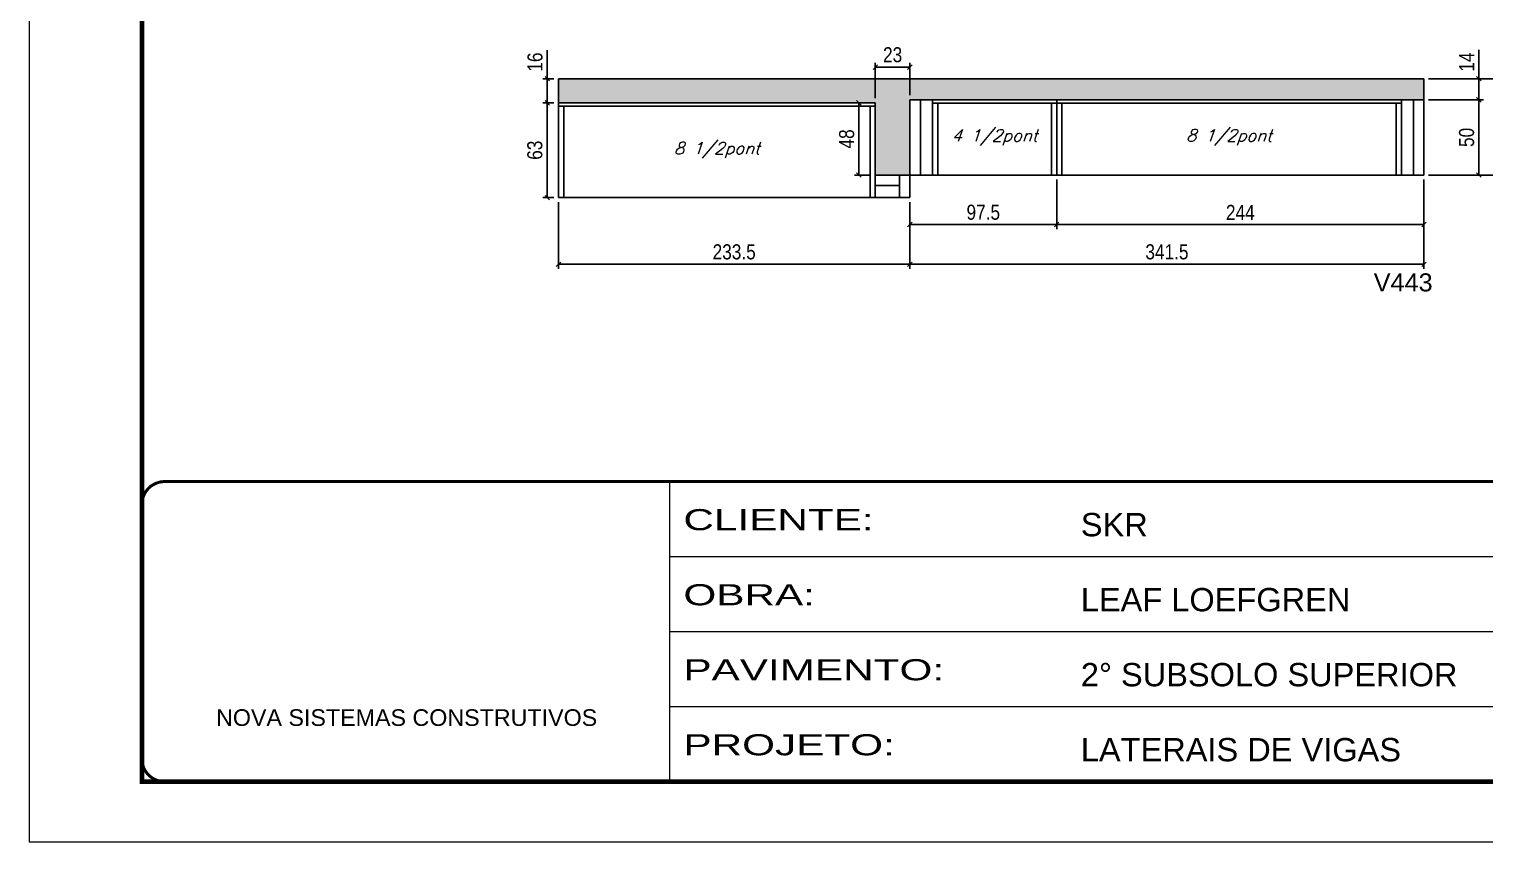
# Model space of a CAD drawing. Extents: x 3309 to 9590, y -2522 to 15424.
# Drawn here: x 3309 to 4277, y 8964 to 9503 of the extents above; entities that cross this region are included whole.
import ezdxf

# ---------------------------------------------------------------- set-up
doc = ezdxf.new("R2010")
doc.units = 0
doc.linetypes.add('CONTINUO', pattern=[0])
doc.linetypes.add('DASHED', pattern=[0.75, 0.5, -0.25])
for name, color, linetype in [('5', 5, 'Continuous'), ('COTA', 241, 'Continuous'), ('Painéis', 200, 'Continuous'), ('SARR_2.2x7', 40, 'Continuous'), ('SARR_3.5x7', 81, 'Continuous'), ('texto', 7, 'Continuous')]:
    doc.layers.add(name, color=color, linetype=linetype)
doc.layers.add('Folhas', color=255, linetype='Continuous', lineweight=9)
doc.layers.add('SARRAFO DE PRESSAO', color=251, linetype='DASHED', lineweight=9)
doc.styles.add('ARIAL', font='arial.ttf')
doc.styles.add('COTA TECNICA', font='techl___.ttf', dxfattribs={"height": 10})
doc.styles.add('Romans', font='romans.shx')
doc.styles.get("Standard").update_dxf_attribs({"font": 'arial.ttf'})
doc.styles.add('Tecnologia', font='')
doc.styles.get('Tecnologia').set_extended_font_data('Forgotten Futurist')
doc.dimstyles.new('PAINEL', dxfattribs={"dimtxt": 10, "dimasz": 3, "dimexe": 3, "dimexo": 3, "dimgap": 3, "dimtad": 1, "dimdec": 1, "dimzin": 12, "dimdsep": 46, "dimtxsty": 'COTA TECNICA', "dimblk1": 'OBLIQUE', "dimblk2": 'OBLIQUE', "dimsah": 1, "dimcen": 0.9, "dimclrd": 4, "dimclre": 4, "dimclrt": 240, "dimadec": 1, "dimazin": 3, "dimtfac": 1, "dimtdec": 1, "dimtmove": 0, "dimatfit": 3, "dimfxl": 1, "dimtolj": 1, "dimtzin": 12, "dimarcsym": 0})

# ---------------------------------------------------------------- blocks, each defined once
blk = doc.blocks.new('9999999999')
at = {"color": 30, "linetype": 'CONTINUO'}
for p, q in [((98564.56, 34230.21), (98564.56, 34429.45)), ((98564.56, 34379.64), (99583.98, 34379.64)), ((98564.56, 34329.83), (99487.98, 34329.83)), ((98564.56, 34280.02), (99487.98, 34280.02))]:
    blk.add_line(p, q, dxfattribs=at)
at = {"color": 30, "linetype": 'CONTINUO', "const_width": 2}
blk.add_lwpolyline([(99583.98, 34230.21), (99583.98, 34414.45, 0.414214), (99568.98, 34429.45), (98228.98, 34429.45, 0.414214), (98213.98, 34414.45), (98213.98, 34245.21, 0.414214), (98228.98, 34230.21), (99583.98, 34230.21)], format="xyb", dxfattribs=at)
at = {"layer": 'Folhas'}
blk.add_lwpolyline([(98138.98, 34190.21), (99623.98, 34190.21), (99623.98, 35240.21), (98138.98, 35240.21)], close=True, dxfattribs=at)
at = {"layer": 'Folhas', "color": 30, "const_width": 3}
blk.add_lwpolyline([(98213.98, 34230.21), (99583.98, 34230.21), (99583.98, 35200.21), (98213.98, 35200.21)], close=True, dxfattribs=at)
at = {"color": 7, "linetype": 'Continuous', "ltscale": 5, "style": 'ARIAL'}
for s, height, p in [('SKR', 15.483, (98837.68, 34393.13)), ('LEAF LOEFGREN', 15.4829, (98837.68, 34343.32)), ('2° SUBSOLO SUPERIOR', 15.4829, (98837.68, 34293.51)), ('NOVA SISTEMAS CONSTRUTIVOS', 11.0592, (98263.19, 34267.21)), ('LATERAIS DE VIGAS', 15.4829, (98837.68, 34243.7))]:
    blk.add_text(s, height=height, dxfattribs=at).set_placement(p)
at = {"layer": 'Folhas', "color": 7, "style": 'Tecnologia', "width": 1.5}
for s, p in [('CLIENTE:', (98573.65, 34397.17)), ('OBRA:', (98573.65, 34347.31)), ('PAVIMENTO:', (98573.65, 34297.5)), ('PROJETO:', (98573.65, 34247.69))]:
    blk.add_text(s, height=14, dxfattribs=at).set_placement(p)
blk = doc.blocks.new('_Oblique')
at = {"color": 0, "linetype": 'ByBlock', "lineweight": -2}
blk.add_line((-0.5, -0.5), (0.5, 0.5), dxfattribs=at)
blk = doc.blocks.new('*D1189')
at = {"layer": 'COTA', "color": 4, "linetype": 'ByBlock', "lineweight": -2, "transparency": 16777216}
for p, q in [((3661.03, 9388.35), (3661.03, 9344.08)), ((3894.53, 9388.35), (3894.53, 9344.08)), ((3661.03, 9347.08), (3894.53, 9347.08))]:
    blk.add_line(p, q, dxfattribs=at)
at = {"layer": 'Defpoints', "color": 0, "linetype": 'ByBlock', "transparency": 16777216}
for p in [(3661.03, 9391.35), (3894.53, 9391.35), (3894.53, 9347.08)]:
    blk.add_point(p, dxfattribs=at)
at = {"layer": 'COTA', "color": 4, "linetype": 'ByBlock', "lineweight": -2, "transparency": 16777216, "xscale": 3, "yscale": 3, "zscale": 3, "rotation": 180}
blk.add_blockref('_Oblique', (3661.03, 9347.08), dxfattribs=at)
at = {"layer": 'COTA', "color": 4, "linetype": 'ByBlock', "lineweight": -2, "transparency": 16777216, "xscale": 3, "yscale": 3, "zscale": 3}
blk.add_blockref('_Oblique', (3894.53, 9347.08), dxfattribs=at)
at = {"layer": 'COTA', "color": 240, "linetype": 'ByBlock', "transparency": 16777216, "insert": (3777.78, 9355.3), "char_height": 10, "attachment_point": 5, "style": 'COTA TECNICA'}
blk.add_mtext('\\A1;233.5', dxfattribs=at)
blk = doc.blocks.new('*D1190')
at = {"layer": 'COTA', "color": 4, "lineweight": -2, "transparency": 16777216}
for p, q in [((3658.03, 9454.35), (3650.6, 9454.35)), ((3653.6, 9454.35), (3653.6, 9391.35)), ((3658.03, 9391.35), (3650.6, 9391.35))]:
    blk.add_line(p, q, dxfattribs=at)
at = {"layer": 'Defpoints', "color": 0, "transparency": 16777216}
for p in [(3661.03, 9454.35, 0), (3653.6, 9391.35), (3661.03, 9391.35, 0)]:
    blk.add_point(p, dxfattribs=at)
at = {"layer": 'COTA', "color": 4, "lineweight": -2, "transparency": 16777216, "xscale": 3, "yscale": 3, "zscale": 3}
for p, rotation in [((3653.6, 9454.35), 90), ((3653.6, 9391.35), 270)]:
    blk.add_blockref('_Oblique', p, dxfattribs=dict(at, rotation=rotation))
at = {"layer": 'COTA', "color": 240, "transparency": 16777216, "insert": (3645.38, 9422.85), "char_height": 10, "attachment_point": 5, "rotation": 90, "style": 'COTA TECNICA'}
blk.add_mtext('\\A1;63', dxfattribs=at)
blk = doc.blocks.new('*D1191')
at = {"layer": 'COTA', "color": 4, "lineweight": -2, "transparency": 16777216}
for p, q in [((3653.6, 9470.35), (3653.6, 9489.36)), ((3658.03, 9470.35), (3650.6, 9470.35)), ((3653.6, 9454.35), (3653.6, 9470.35)), ((3658.03, 9454.35), (3650.6, 9454.35))]:
    blk.add_line(p, q, dxfattribs=at)
at = {"layer": 'Defpoints', "color": 0, "transparency": 16777216}
for p in [(3653.6, 9470.35), (3661.03, 9470.35, 0), (3661.03, 9454.35, 0)]:
    blk.add_point(p, dxfattribs=at)
at = {"layer": 'COTA', "color": 4, "lineweight": -2, "transparency": 16777216, "xscale": 3, "yscale": 3, "zscale": 3}
for p, rotation in [((3653.6, 9470.35), 90), ((3653.6, 9454.35), 270)]:
    blk.add_blockref('_Oblique', p, dxfattribs=dict(at, rotation=rotation))
at = {"layer": 'COTA', "color": 240, "transparency": 16777216, "insert": (3645.5, 9481.36), "char_height": 10, "attachment_point": 5, "rotation": 90, "style": 'COTA TECNICA'}
blk.add_mtext('\\A1;16', dxfattribs=at)
blk = doc.blocks.new('*D1192')
at = {"layer": 'COTA', "color": 4, "lineweight": -2, "transparency": 16777216}
for p, q in [((3992.03, 9403.35), (3992.03, 9370.47)), ((3894.53, 9388.35), (3894.53, 9370.47)), ((3894.53, 9373.47), (3992.03, 9373.47))]:
    blk.add_line(p, q, dxfattribs=at)
at = {"layer": 'Defpoints', "color": 0, "transparency": 16777216}
for p in [(3992.03, 9406.35, 0), (3894.53, 9391.35, 0), (3992.03, 9373.47)]:
    blk.add_point(p, dxfattribs=at)
at = {"layer": 'COTA', "color": 4, "lineweight": -2, "transparency": 16777216, "xscale": 3, "yscale": 3, "zscale": 3, "rotation": 180}
blk.add_blockref('_Oblique', (3894.53, 9373.47), dxfattribs=at)
at = {"layer": 'COTA', "color": 4, "lineweight": -2, "transparency": 16777216, "xscale": 3, "yscale": 3, "zscale": 3}
blk.add_blockref('_Oblique', (3992.03, 9373.47), dxfattribs=at)
at = {"layer": 'COTA', "color": 240, "transparency": 16777216, "insert": (3943.28, 9381.61), "char_height": 10, "attachment_point": 5, "style": 'COTA TECNICA'}
blk.add_mtext('\\A1;97.5', dxfattribs=at)
blk = doc.blocks.new('*D1193')
at = {"layer": 'COTA', "color": 4, "lineweight": -2, "transparency": 16777216}
for p, q in [((3992.03, 9403.35), (3992.03, 9370.47)), ((4236.03, 9403.35), (4236.03, 9370.47)), ((3992.03, 9373.47), (4236.03, 9373.47))]:
    blk.add_line(p, q, dxfattribs=at)
at = {"layer": 'Defpoints', "color": 0, "transparency": 16777216}
for p in [(3992.03, 9406.35, 0), (4236.03, 9406.35, 0), (4236.03, 9373.47)]:
    blk.add_point(p, dxfattribs=at)
at = {"layer": 'COTA', "color": 4, "lineweight": -2, "transparency": 16777216, "xscale": 3, "yscale": 3, "zscale": 3, "rotation": 180}
blk.add_blockref('_Oblique', (3992.03, 9373.47), dxfattribs=at)
at = {"layer": 'COTA', "color": 4, "lineweight": -2, "transparency": 16777216, "xscale": 3, "yscale": 3, "zscale": 3}
blk.add_blockref('_Oblique', (4236.03, 9373.47), dxfattribs=at)
at = {"layer": 'COTA', "color": 240, "transparency": 16777216, "insert": (4114.03, 9381.54), "char_height": 10, "attachment_point": 5, "style": 'COTA TECNICA'}
blk.add_mtext('\\A1;244', dxfattribs=at)
blk = doc.blocks.new('*D1194')
at = {"layer": 'COTA', "color": 4, "lineweight": -2, "transparency": 16777216}
for p, q in [((4236.03, 9403.35), (4236.03, 9344.08)), ((3894.53, 9388.35), (3894.53, 9344.08)), ((3894.53, 9347.08), (4236.03, 9347.08))]:
    blk.add_line(p, q, dxfattribs=at)
at = {"layer": 'Defpoints', "color": 0, "transparency": 16777216}
for p in [(4236.03, 9406.35, 0), (3894.53, 9391.35), (4236.03, 9347.08)]:
    blk.add_point(p, dxfattribs=at)
at = {"layer": 'COTA', "color": 4, "lineweight": -2, "transparency": 16777216, "xscale": 3, "yscale": 3, "zscale": 3, "rotation": 180}
blk.add_blockref('_Oblique', (3894.53, 9347.08), dxfattribs=at)
at = {"layer": 'COTA', "color": 4, "lineweight": -2, "transparency": 16777216, "xscale": 3, "yscale": 3, "zscale": 3}
blk.add_blockref('_Oblique', (4236.03, 9347.08), dxfattribs=at)
at = {"layer": 'COTA', "color": 240, "transparency": 16777216, "insert": (4065.28, 9355.3), "char_height": 10, "attachment_point": 5, "style": 'COTA TECNICA'}
blk.add_mtext('\\A1;341.5', dxfattribs=at)
blk = doc.blocks.new('*D1195')
at = {"layer": 'COTA', "color": 4, "lineweight": -2, "transparency": 16777216}
for p, q in [((4239.03, 9456.35), (4275.49, 9456.35)), ((4272.49, 9456.35), (4272.49, 9406.35)), ((4239.03, 9406.35), (4275.49, 9406.35))]:
    blk.add_line(p, q, dxfattribs=at)
at = {"layer": 'Defpoints', "color": 0, "transparency": 16777216}
for p in [(4236.03, 9456.35, 0), (4236.03, 9406.35, 0), (4272.49, 9406.35)]:
    blk.add_point(p, dxfattribs=at)
at = {"layer": 'COTA', "color": 4, "lineweight": -2, "transparency": 16777216, "xscale": 3, "yscale": 3, "zscale": 3}
for p, rotation in [((4272.49, 9456.35), 90), ((4272.49, 9406.35), 270)]:
    blk.add_blockref('_Oblique', p, dxfattribs=dict(at, rotation=rotation))
at = {"layer": 'COTA', "color": 240, "transparency": 16777216, "insert": (4264.38, 9431.35), "char_height": 10, "attachment_point": 5, "rotation": 90, "style": 'COTA TECNICA'}
blk.add_mtext('\\A1;50', dxfattribs=at)
blk = doc.blocks.new('*D1196')
at = {"layer": 'COTA', "color": 4, "lineweight": -2, "transparency": 16777216}
for p, q in [((4272.49, 9470.35), (4272.49, 9489.47)), ((4239.03, 9470.35), (4275.49, 9470.35)), ((4272.49, 9456.35), (4272.49, 9470.35)), ((4239.03, 9456.35), (4275.49, 9456.35))]:
    blk.add_line(p, q, dxfattribs=at)
at = {"layer": 'Defpoints', "color": 0, "transparency": 16777216}
for p in [(4236.03, 9470.35, 0), (4272.49, 9470.35), (4236.03, 9456.35, 0)]:
    blk.add_point(p, dxfattribs=at)
at = {"layer": 'COTA', "color": 4, "lineweight": -2, "transparency": 16777216, "xscale": 3, "yscale": 3, "zscale": 3}
for p, rotation in [((4272.49, 9470.35), 90), ((4272.49, 9456.35), 270)]:
    blk.add_blockref('_Oblique', p, dxfattribs=dict(at, rotation=rotation))
at = {"layer": 'COTA', "color": 240, "transparency": 16777216, "insert": (4264.42, 9481.41), "char_height": 10, "attachment_point": 5, "rotation": 90, "style": 'COTA TECNICA'}
blk.add_mtext('\\A1;14', dxfattribs=at)
blk = doc.blocks.new('*D1197')
at = {"layer": 'COTA', "color": 4, "lineweight": -2, "transparency": 16777216}
for p, q in [((4239.03, 9470.35), (4310.53, 9470.35)), ((4307.53, 9406.35), (4307.53, 9470.35)), ((4239.03, 9406.35), (4310.53, 9406.35))]:
    blk.add_line(p, q, dxfattribs=at)
at = {"layer": 'Defpoints', "color": 0, "transparency": 16777216}
for p in [(4236.03, 9470.35, 0), (4307.53, 9470.35), (4236.03, 9406.35, 0)]:
    blk.add_point(p, dxfattribs=at)
at = {"layer": 'COTA', "color": 4, "lineweight": -2, "transparency": 16777216, "xscale": 3, "yscale": 3, "zscale": 3}
for p, rotation in [((4307.53, 9470.35), 90), ((4307.53, 9406.35), 270)]:
    blk.add_blockref('_Oblique', p, dxfattribs=dict(at, rotation=rotation))
at = {"layer": 'COTA', "color": 240, "transparency": 16777216, "insert": (4299.43, 9438.35), "char_height": 10, "attachment_point": 5, "rotation": 90, "style": 'COTA TECNICA'}
blk.add_mtext('\\A1;64', dxfattribs=at)
blk = doc.blocks.new('*D1201')
at = {"layer": 'COTA', "color": 4, "lineweight": -2, "transparency": 16777216}
for p, q in [((3871.53, 9457.35), (3871.53, 9480.97)), ((3894.53, 9459.35), (3894.53, 9480.97)), ((3871.53, 9477.97), (3894.53, 9477.97))]:
    blk.add_line(p, q, dxfattribs=at)
at = {"layer": 'Defpoints', "color": 0, "transparency": 16777216}
for p in [(3894.53, 9477.97), (3871.53, 9454.35, 0), (3894.53, 9456.35, 0)]:
    blk.add_point(p, dxfattribs=at)
at = {"layer": 'COTA', "color": 4, "lineweight": -2, "transparency": 16777216, "xscale": 3, "yscale": 3, "zscale": 3, "rotation": 180}
blk.add_blockref('_Oblique', (3871.53, 9477.97), dxfattribs=at)
at = {"layer": 'COTA', "color": 4, "lineweight": -2, "transparency": 16777216, "xscale": 3, "yscale": 3, "zscale": 3}
blk.add_blockref('_Oblique', (3894.53, 9477.97), dxfattribs=at)
at = {"layer": 'COTA', "color": 240, "transparency": 16777216, "insert": (3883.03, 9486.19), "char_height": 10, "attachment_point": 5, "style": 'COTA TECNICA'}
blk.add_mtext('\\A1;23', dxfattribs=at)
blk = doc.blocks.new('*D1202')
at = {"layer": 'COTA', "color": 4, "lineweight": -2, "transparency": 16777216}
for p, q in [((3868.53, 9454.35), (3857.62, 9454.35)), ((3860.62, 9406.35), (3860.62, 9454.35)), ((3868.53, 9406.35), (3857.62, 9406.35))]:
    blk.add_line(p, q, dxfattribs=at)
at = {"layer": 'Defpoints', "color": 0, "transparency": 16777216}
for p in [(3860.62, 9454.35), (3871.53, 9454.35, 0), (3871.53, 9406.35, 0)]:
    blk.add_point(p, dxfattribs=at)
at = {"layer": 'COTA', "color": 4, "lineweight": -2, "transparency": 16777216, "xscale": 3, "yscale": 3, "zscale": 3}
for p, rotation in [((3860.62, 9454.35), 90), ((3860.62, 9406.35), 270)]:
    blk.add_blockref('_Oblique', p, dxfattribs=dict(at, rotation=rotation))
at = {"layer": 'COTA', "color": 240, "transparency": 16777216, "insert": (3852.52, 9430.35), "char_height": 10, "attachment_point": 5, "rotation": 90, "style": 'COTA TECNICA'}
blk.add_mtext('\\A1;48', dxfattribs=at)

msp = doc.modelspace()

# ---------------------------------------------------------------- hatches: boundary and pattern name
at = {"layer": 'COTA'}
h = msp.add_hatch(dxfattribs=at)
h.set_pattern_fill('AR-CONC', color=256, scale=0.03)
h.set_pattern_definition([(50, (0, -96.941), (5.46554, -0.4781726), [0.5715, -6.2865]), (355, (0, -96.941), (-1.0573026, 5.7317054), [0.4572, -5.0292175]), (100.451445, (0.4555, -96.9806), (4.4082374, 5.2535326), [0.4857003, -5.3427073]), (46.1842, (0, -95.417), (8.1323712, -1.26127), [0.85725, -9.42975]), (96.63556, (0.678, -95.522), (7.122124, 7.422784), [0.728551, -8.014068]), (351.18415, (0, -95.417), (7.122124, 7.422784), [0.685799, -7.543792]), (21, (0.762, -95.798), (4.5484317, -3.067956), [0.5715, -6.2865]), (326, (0.762, -95.798), (1.854061, 5.525639), [0.4572, -5.0292]), (71.451445, (1.141, -96.0535), (6.4024926, 2.457683), [0.4857003, -5.342698]), (37.5, (0, -96.9408), (0.0926581, 2.53665117), [0, -4.96824, 0, -5.1054, 0, -5.04825]), (7.5, (0, -96.9408), (2.0045899, 3.00541724), [0, -2.91084, 0, -4.85394, 0, -1.92405]), (327.5, (-1.6993, -96.9408), (4.06771786, -0.1718623), [0, -1.905, 0, -5.9436, 0, -7.8867]), (317.5, (-2.4613, -96.9408), (4.4438754, 0.7627947), [0, -2.4765, 0, -3.94716, 0, -5.6007])])
h.paths.add_polyline_path([(3871.53, 9406.35), (3894.53, 9406.35), (3894.53, 9456.35), (4236.03, 9456.35), (4236.03, 9470.35), (3661.03, 9470.35), (3661.03, 9454.35), (3871.53, 9454.35)])

# ---------------------------------------------------------------- linework, layer by layer
for p, q in [((3661.03, 9454.35, 0), (3661.03, 9470.35, 0)), ((3661.03, 9470.35, 0), (4236.03, 9470.35, 0)), ((4236.03, 9456.35, 0), (4236.03, 9470.35, 0)), ((3871.53, 9406.35, 0), (3871.53, 9391.35, 0))]:
    msp.add_line(p, q, dxfattribs=at)
at = {"layer": 'Painéis', "linetype": 'ByBlock'}
for p, q in [((3661.03, 9454.35, 0), (3871.53, 9454.35, 0)), ((3661.03, 9391.35, 0), (3661.03, 9454.35, 0)), ((3871.53, 9406.35, 0), (3871.53, 9454.35, 0)), ((3894.53, 9391.35, 0), (3894.53, 9456.35, 0)), ((3894.53, 9456.35, 0), (4236.03, 9456.35, 0)), ((3992.03, 9456.35, 0), (3992.03, 9406.35, 0)), ((4236.03, 9456.35, 0), (4236.03, 9406.35, 0)), ((3871.53, 9406.35, 0), (4236.03, 9406.35, 0)), ((3661.03, 9391.35, 0), (3894.53, 9391.35, 0))]:
    msp.add_line(p, q, dxfattribs=at)
at = {"layer": 'SARR_2.2x7', "linetype": 'Continuous'}
for p, q in [((3661.03, 9452.15, 0), (3871.53, 9452.15, 0)), ((3901.53, 9406.35, 0), (3901.53, 9456.35, 0)), ((3992.03, 9454.15, 0), (3909.53, 9454.15, 0)), ((3992.03, 9454.15, 0), (4221.03, 9454.15, 0)), ((4229.03, 9406.35, 0), (4229.03, 9456.35, 0)), ((3887.53, 9391.35, 0), (3887.53, 9406.35, 0)), ((3871.53, 9399.35, 0), (3887.53, 9399.35, 0))]:
    msp.add_line(p, q, dxfattribs=at)
at = {"layer": 'SARR_3.5x7'}
for p, q in [((3664.53, 9452.15, 0), (3664.53, 9391.35, 0)), ((3868.03, 9452.15, 0), (3868.03, 9391.35, 0)), ((3909.53, 9456.35, 0), (3909.53, 9406.35, 0)), ((3913.03, 9454.15, 0), (3913.03, 9406.35, 0)), ((3988.53, 9454.15, 0), (3988.53, 9406.35, 0)), ((3995.53, 9454.15, 0), (3995.53, 9406.35, 0)), ((4217.53, 9454.15, 0), (4217.53, 9406.35, 0)), ((4221.03, 9456.35, 0), (4221.03, 9406.35, 0))]:
    msp.add_line(p, q, dxfattribs=at)

# ---------------------------------------------------------------- block references
at = {"layer": 'SARRAFO DE PRESSAO', "color": 6, "linetype": 'ByBlock'}
msp.add_blockref('9999999999', (-94829.61, -25226.65), dxfattribs=at)

# ---------------------------------------------------------------- texts
at = {"layer": '5', "linetype": 'Continuous'}
msp.add_text('V443', height=12, rotation=0.00004, dxfattribs=at).set_placement((4202.66, 9329.07))
at = {"layer": 'texto', "color": 2, "char_height": 8, "attachment_point": 5, "style": 'Romans'}
for s, insert in [('{\\Q19;\\C256;8 1/2pont}', (3766.28, 9422.85, 0)), ('{\\Q19;\\C256;4 1/2pont}', (3950.78, 9431.35, 0)), ('{\\Q19;\\C256;8 1/2pont}', (4106.53, 9431.35, 0))]:
    msp.add_mtext(s, dxfattribs=dict(at, insert=insert))

# ---------------------------------------------------------------- dimensions: what is measured, and where the dimension line sits
at = {"layer": 'COTA'}
for base, p1, p2, picture, middle in [((3653.6, 9470.35), (3661.03, 9454.35, 0), (3661.03, 9470.35, 0), '*D1191', (3645.5, 9481.36)), ((4272.49, 9470.35), (4236.03, 9456.35, 0), (4236.03, 9470.35, 0), '*D1196', (4264.42, 9481.41)), ((4307.53, 9470.35), (4236.03, 9406.35, 0), (4236.03, 9470.35, 0), '*D1197', (4299.43, 9438.35)), ((3653.6, 9391.35), (3661.03, 9454.35, 0), (3661.03, 9391.35, 0), '*D1190', (3645.38, 9422.85)), ((3860.62, 9454.35), (3871.53, 9406.35, 0), (3871.53, 9454.35, 0), '*D1202', (3852.52, 9430.35)), ((4272.49, 9406.35), (4236.03, 9456.35, 0), (4236.03, 9406.35, 0), '*D1195', (4264.38, 9431.35))]:
    dim = msp.add_linear_dim(base=base, p1=p1, p2=p2, angle=90, dimstyle='PAINEL', dxfattribs=at)
    dim.commit()
    dim.dimension.update_dxf_attribs({"geometry": picture, "text_midpoint": middle})
for base, p1, p2, picture, middle in [((3894.53, 9477.97), (3871.53, 9454.35, 0), (3894.53, 9456.35, 0), '*D1201', (3883.03, 9486.19)), ((3992.03, 9373.47), (3894.53, 9391.35, 0), (3992.03, 9406.35, 0), '*D1192', (3943.28, 9381.61)), ((4236.03, 9347.08), (3894.53, 9391.35), (4236.03, 9406.35, 0), '*D1194', (4065.28, 9355.3))]:
    dim = msp.add_linear_dim(base=base, p1=p1, p2=p2, dimstyle='PAINEL', dxfattribs=at)
    dim.commit()
    dim.dimension.update_dxf_attribs({"geometry": picture, "text_midpoint": middle})
dim = msp.add_linear_dim(base=(4236.03, 9373.47), p1=(3992.03, 9406.35, 0), p2=(4236.03, 9406.35, 0), dimstyle='PAINEL', override={"dimtmove": 1}, dxfattribs=at)
dim.commit()
dim.dimension.update_dxf_attribs({"geometry": '*D1193', "text_midpoint": (4114.03, 9381.54)})
at = {"layer": 'COTA', "linetype": 'ByBlock'}
dim = msp.add_linear_dim(base=(3894.53, 9347.08, 0), p1=(3661.03, 9391.35, 0), p2=(3894.53, 9391.35, 0), dimstyle='PAINEL', override={"dimtmove": 1}, dxfattribs=at)
dim.commit()
dim.dimension.update_dxf_attribs({"geometry": '*D1189', "text_midpoint": (3777.78, 9355.3, 0)})

doc.saveas('drawing.dxf')
